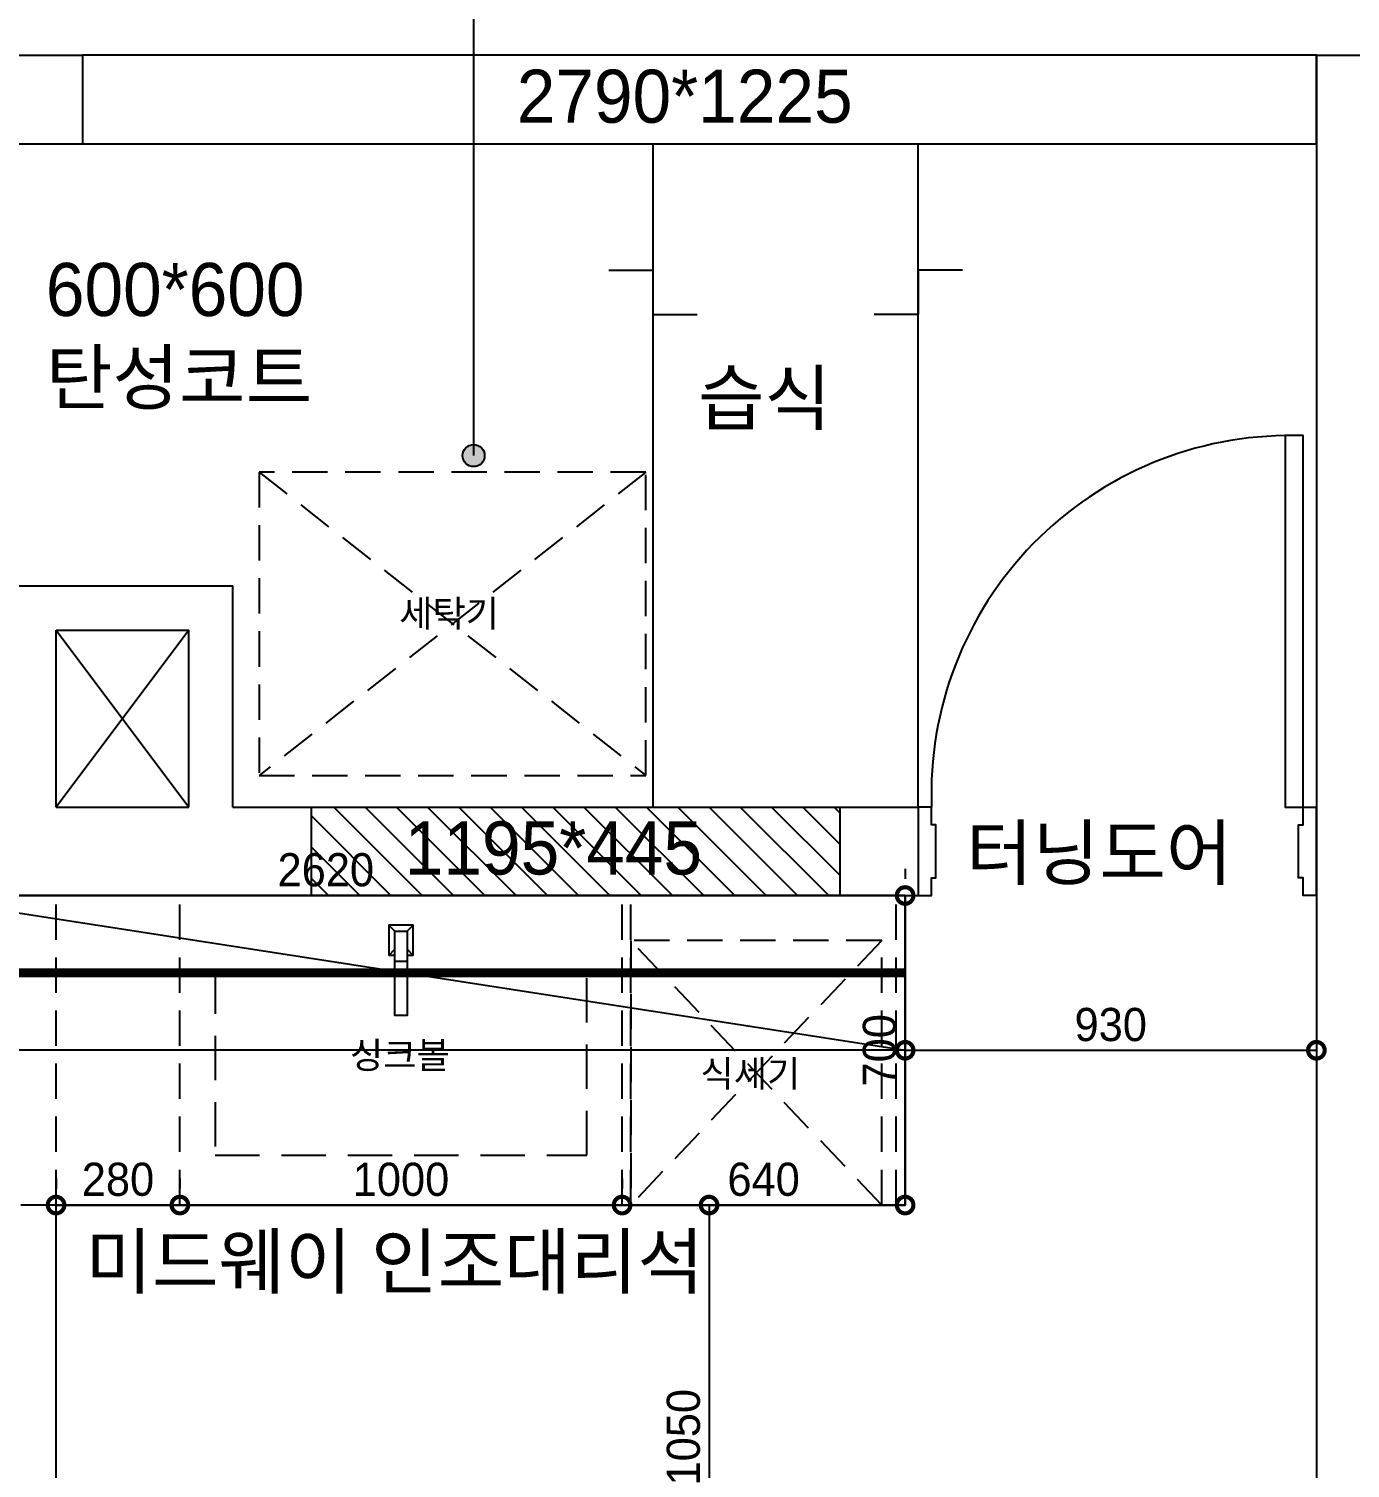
# Model space of a CAD drawing. Header units: inches. Extents: x -63256 to 33689, y -34490 to 100230.
# Drawn here: x -23525 to -20537, y 10399 to 13654 of the extents above; entities that cross this region are included whole.
import ezdxf

# ---------------------------------------------------------------- set-up
doc = ezdxf.new("R2010")
doc.units = ezdxf.units.IN
doc.header["$LTSCALE"] = 100
doc.header["$MEASUREMENT"] = 0
for name, pattern in [('DASHEDX2', [1.5, 1, -0.5]), ('DH-HID2', [1.2, 0.8, -0.4]), ('HIDDEN', [0.375, 0.25, -0.125])]:
    doc.linetypes.add(name, pattern=pattern)
for name, color, linetype in [('0-ELC TEXT', 7, 'Continuous'), ('03-WAL NEW', 3, 'Continuous'), ('06-FUR', 6, 'Continuous'), ('07-DIM WAL', 5, 'Continuous'), ('3.기호.계단선', 30, 'Continuous'), ('C-WIN', 4, 'Continuous'), ('CEIL-LIGHT', 7, 'Continuous'), ('CO-DO-FR', 7, 'Continuous'), ('CO-DOOR', 8, 'Continuous'), ('FU-FURM', 251, 'DH-HID2'), ('fur', 6, 'Continuous'), ('Layer 1', 7, 'Continuous'), ('도면층2', 2, 'Continuous')]:
    doc.layers.add(name, color=color, linetype=linetype)
doc.styles.add('스타일1', font='')
doc.styles.add('코레일둥고', font='')
doc.styles.get('스타일1').set_extended_font_data('HYwulM')
doc.styles.get('코레일둥고').set_extended_font_data('Korail Round Gothic Medium')
doc.dimstyles.new('30', dxfattribs={"dimscale": 30, "dimtxt": 2.5, "dimasz": 2.5, "dimexe": 1.25, "dimexo": 2, "dimtad": 1, "dimdec": 0, "dimtxsty": '스타일1', "dimblk": 'DOTSMALL', "dimcen": 2.5, "dimclrd": 1, "dimclre": 1, "dimclrt": 2, "dimadec": 0, "dimazin": 0, "dimtfac": 1, "dimtix": 1, "dimtmove": 0, "dimatfit": 3, "dimldrblk": 'DOTSMALL', "dimfxl": 1.25, "dimarcsym": 0})

# ---------------------------------------------------------------- blocks, each defined once
blk = doc.blocks.new('vuidauseh')
at = {"color": 1}
for p, q in [((-50944.5, 12293.6), (-50644.5, 11893.6)), ((-50644.5, 12293.6), (-50944.5, 11893.6))]:
    blk.add_line(p, q, dxfattribs=at)
at = {"layer": 'C-WIN'}
for points in [[(-50884.5, 13393.6), (-48094.5, 13393.6), (-48094.5, 13593.6), (-50884.5, 13593.6)], [(-50367.2, 11893.6), (-49172.2, 11893.6), (-49172.2, 11693.6), (-50367.2, 11693.6)]]:
    blk.add_lwpolyline(points, close=True, dxfattribs=at)
at = {"layer": 'Layer 1'}
blk.add_line((-48994.8, 11893.6), (-48994.8, 13393.6), dxfattribs=at)
at = {"layer": '도면층2'}
for p, q in [((-51744.5, 13593.6), (-50884.5, 13593.6)), ((-50884.5, 13593.6), (-50884.5, 13393.6)), ((-48094.5, 13593.6), (-48094.5, 8763.6)), ((-48094.5, 13593.6), (-47894.5, 13593.6)), ((-51594.5, 13393.6), (-50884.5, 13393.6)), ((-51594.5, 12393.6), (-50544.5, 12393.6)), ((-50544.5, 11893.6), (-50544.5, 12393.6)), ((-50944.5, 11893.6), (-50944.5, 12293.6)), ((-50944.5, 12293.6), (-50644.5, 12293.6)), ((-50644.5, 11893.6), (-50644.5, 12293.6)), ((-50944.5, 11893.6), (-50644.5, 11893.6)), ((-50544.5, 11893.6), (-50367.2, 11893.6)), ((-49172.2, 11893.6), (-48994.8, 11893.6)), ((-48994.8, 11893.6), (-48994.8, 11693.6)), ((-51644.5, 11693.6), (-50367.2, 11693.6)), ((-49172.2, 11693.6), (-48994.8, 11693.6))]:
    blk.add_line(p, q, dxfattribs=at)
for points in [[(-50367.2, 11693.6), (-50367.2, 11893.6)], [(-49172.2, 11893.6), (-49172.2, 11693.6)]]:
    blk.add_lwpolyline(points, dxfattribs=at)
at = {"layer": '0-ELC TEXT', "style": '코레일둥고'}
for s, p in [('2790*1225', (-49902.7, 13441.1)), ('1195*445', (-50155.9, 11741.1))]:
    blk.add_text(s, height=120, dxfattribs=at).set_placement(p)
blk = doc.blocks.new('_DOTSMALL')
at = {"color": 0, "linetype": 'ByBlock', "const_width": 0.5}
blk.add_lwpolyline([(-0.0625, 0, 1), (0.0625, 0, 1)], format="xyb", close=True, dxfattribs=at)
blk = doc.blocks.new('*D75')
at = {"layer": '07-DIM WAL', "color": 1, "lineweight": -2, "transparency": 16777216}
for p, q in [((-21603.2, 11693.6), (-21580.7, 11693.6)), ((-21543.2, 11693.6), (-21543.2, 10993.6)), ((-21603.2, 10993.6), (-21580.7, 10993.6))]:
    blk.add_line(p, q, dxfattribs=at)
at = {"layer": 'Defpoints', "color": 0, "transparency": 16777216}
for p in [(-21543.2, 11693.6), (-21543.2, 10993.6), (-21543.2, 10993.6)]:
    blk.add_point(p, dxfattribs=at)
at = {"layer": '07-DIM WAL', "color": 1, "lineweight": -2, "transparency": 16777216, "xscale": 75, "yscale": 75, "zscale": 75}
for p, rotation in [((-21543.2, 11693.6), 90), ((-21543.2, 10993.6), 270)]:
    blk.add_blockref('_DOTSMALL', p, dxfattribs=dict(at, rotation=rotation))
at = {"layer": '07-DIM WAL', "color": 2, "transparency": 16777216, "insert": (-21600.9, 11343.6), "char_height": 75, "attachment_point": 5, "rotation": 90, "style": '스타일1'}
blk.add_mtext('700', dxfattribs=at)
blk = doc.blocks.new('*D87')
at = {"layer": '07-DIM WAL', "color": 1, "lineweight": -2, "transparency": 16777216}
for p, q in [((-22046.5, 10993.6), (-22024, 10993.6)), ((-21986.5, 10993.6), (-21986.5, 9943.6)), ((-22046.5, 9943.6), (-22024, 9943.6))]:
    blk.add_line(p, q, dxfattribs=at)
at = {"layer": 'Defpoints', "color": 0, "transparency": 16777216}
for p in [(-21986.5, 10993.6), (-21986.5, 9943.6), (-21986.5, 9943.6)]:
    blk.add_point(p, dxfattribs=at)
at = {"layer": '07-DIM WAL', "color": 1, "lineweight": -2, "transparency": 16777216, "xscale": 75, "yscale": 75, "zscale": 75}
for p, rotation in [((-21986.5, 10993.6), 90), ((-21986.5, 9943.6), 270)]:
    blk.add_blockref('_DOTSMALL', p, dxfattribs=dict(at, rotation=rotation))
at = {"layer": '07-DIM WAL', "color": 2, "transparency": 16777216, "insert": (-22044.2, 10468.6), "char_height": 75, "attachment_point": 5, "rotation": 90, "style": '스타일1'}
blk.add_mtext('1050', dxfattribs=at)
blk = doc.blocks.new('*D105')
at = {"layer": '07-DIM WAL', "color": 1, "lineweight": -2, "transparency": 16777216}
for p, q in [((-24163.2, 11753.6), (-24163.2, 11731.1)), ((-21543.2, 11753.6), (-21543.2, 11731.1)), ((-24163.2, 11693.6), (-21543.2, 11693.6))]:
    blk.add_line(p, q, dxfattribs=at)
at = {"layer": 'Defpoints', "color": 0, "transparency": 16777216}
for p in [(-24163.2, 11693.6), (-21543.2, 11693.6), (-21543.2, 11693.6)]:
    blk.add_point(p, dxfattribs=at)
at = {"layer": '07-DIM WAL', "color": 1, "lineweight": -2, "transparency": 16777216, "xscale": 75, "yscale": 75, "zscale": 75, "rotation": 180}
blk.add_blockref('_DOTSMALL', (-24163.2, 11693.6), dxfattribs=at)
at = {"layer": '07-DIM WAL', "color": 1, "lineweight": -2, "transparency": 16777216, "xscale": 75, "yscale": 75, "zscale": 75}
blk.add_blockref('_DOTSMALL', (-21543.2, 11693.6), dxfattribs=at)
at = {"layer": '07-DIM WAL', "color": 2, "transparency": 16777216, "insert": (-22853.2, 11751.4), "char_height": 75, "attachment_point": 5, "style": '스타일1'}
blk.add_mtext('2620', dxfattribs=at)
blk = doc.blocks.new('*D106')
at = {"layer": '07-DIM WAL', "color": 1, "lineweight": -2, "transparency": 16777216}
for p, q in [((-22183.2, 11053.6), (-22183.2, 11031.1)), ((-21543.2, 11053.6), (-21543.2, 11031.1)), ((-21543.2, 10993.6), (-22183.2, 10993.6))]:
    blk.add_line(p, q, dxfattribs=at)
at = {"layer": 'Defpoints', "color": 0, "transparency": 16777216}
for p in [(-22183.2, 10993.6), (-22183.2, 10993.6), (-21543.2, 10993.6)]:
    blk.add_point(p, dxfattribs=at)
at = {"layer": '07-DIM WAL', "color": 1, "lineweight": -2, "transparency": 16777216, "xscale": 75, "yscale": 75, "zscale": 75, "rotation": 180}
blk.add_blockref('_DOTSMALL', (-22183.2, 10993.6), dxfattribs=at)
at = {"layer": '07-DIM WAL', "color": 1, "lineweight": -2, "transparency": 16777216, "xscale": 75, "yscale": 75, "zscale": 75}
blk.add_blockref('_DOTSMALL', (-21543.2, 10993.6), dxfattribs=at)
at = {"layer": '07-DIM WAL', "color": 2, "transparency": 16777216, "insert": (-21863.2, 11051.4), "char_height": 75, "attachment_point": 5, "style": '스타일1'}
blk.add_mtext('640', dxfattribs=at)
blk = doc.blocks.new('*D107')
at = {"layer": '07-DIM WAL', "color": 1, "lineweight": -2, "transparency": 16777216}
for p, q in [((-23183.2, 11053.6), (-23183.2, 11031.1)), ((-22183.2, 11053.6), (-22183.2, 11031.1)), ((-22183.2, 10993.6), (-23183.2, 10993.6))]:
    blk.add_line(p, q, dxfattribs=at)
at = {"layer": 'Defpoints', "color": 0, "transparency": 16777216}
for p in [(-23183.2, 10993.6), (-23183.2, 10993.6), (-22183.2, 10993.6)]:
    blk.add_point(p, dxfattribs=at)
at = {"layer": '07-DIM WAL', "color": 1, "lineweight": -2, "transparency": 16777216, "xscale": 75, "yscale": 75, "zscale": 75, "rotation": 180}
blk.add_blockref('_DOTSMALL', (-23183.2, 10993.6), dxfattribs=at)
at = {"layer": '07-DIM WAL', "color": 1, "lineweight": -2, "transparency": 16777216, "xscale": 75, "yscale": 75, "zscale": 75}
blk.add_blockref('_DOTSMALL', (-22183.2, 10993.6), dxfattribs=at)
at = {"layer": '07-DIM WAL', "color": 2, "transparency": 16777216, "insert": (-22683.2, 11051.3), "char_height": 75, "attachment_point": 5, "style": '스타일1'}
blk.add_mtext('1000', dxfattribs=at)
blk = doc.blocks.new('*D108')
at = {"layer": '07-DIM WAL', "color": 1, "lineweight": -2, "transparency": 16777216}
for p, q in [((-23463.2, 11053.6), (-23463.2, 11031.1)), ((-23183.2, 11053.6), (-23183.2, 11031.1)), ((-23183.2, 10993.6), (-23463.2, 10993.6))]:
    blk.add_line(p, q, dxfattribs=at)
at = {"layer": 'Defpoints', "color": 0, "transparency": 16777216}
for p in [(-23463.2, 10993.6), (-23463.2, 10993.6), (-23183.2, 10993.6)]:
    blk.add_point(p, dxfattribs=at)
at = {"layer": '07-DIM WAL', "color": 1, "lineweight": -2, "transparency": 16777216, "xscale": 75, "yscale": 75, "zscale": 75, "rotation": 180}
blk.add_blockref('_DOTSMALL', (-23463.2, 10993.6), dxfattribs=at)
at = {"layer": '07-DIM WAL', "color": 1, "lineweight": -2, "transparency": 16777216, "xscale": 75, "yscale": 75, "zscale": 75}
blk.add_blockref('_DOTSMALL', (-23183.2, 10993.6), dxfattribs=at)
at = {"layer": '07-DIM WAL', "color": 2, "transparency": 16777216, "insert": (-23323.2, 11051.4), "char_height": 75, "attachment_point": 5, "style": '스타일1'}
blk.add_mtext('280', dxfattribs=at)
blk = doc.blocks.new('*D109')
at = {"layer": '07-DIM WAL', "color": 1, "lineweight": -2, "transparency": 16777216}
for p, q in [((-21543.2, 11403.6), (-21543.2, 11381.1)), ((-20613.2, 11403.6), (-20613.2, 11381.1)), ((-21543.2, 11343.6), (-20613.2, 11343.6))]:
    blk.add_line(p, q, dxfattribs=at)
at = {"layer": 'Defpoints', "color": 0, "transparency": 16777216}
for p in [(-21543.2, 11343.6), (-20613.2, 11343.6), (-20613.2, 11343.6)]:
    blk.add_point(p, dxfattribs=at)
at = {"layer": '07-DIM WAL', "color": 1, "lineweight": -2, "transparency": 16777216, "xscale": 75, "yscale": 75, "zscale": 75, "rotation": 180}
blk.add_blockref('_DOTSMALL', (-21543.2, 11343.6), dxfattribs=at)
at = {"layer": '07-DIM WAL', "color": 1, "lineweight": -2, "transparency": 16777216, "xscale": 75, "yscale": 75, "zscale": 75}
blk.add_blockref('_DOTSMALL', (-20613.2, 11343.6), dxfattribs=at)
at = {"layer": '07-DIM WAL', "color": 2, "transparency": 16777216, "insert": (-21078.2, 11401.4), "char_height": 75, "attachment_point": 5, "style": '스타일1'}
blk.add_mtext('930', dxfattribs=at)

msp = doc.modelspace()

# ---------------------------------------------------------------- hatches: boundary and pattern name
at = {"layer": '0-ELC TEXT'}
h = msp.add_hatch(color=256, dxfattribs=at)
h.dxf.hatch_style = 1
edge = h.paths.add_edge_path()
edge.add_arc((-22519, 12688.4), 25, -180, 180, ccw=False)
at = {"layer": '03-WAL NEW'}
h = msp.add_hatch(dxfattribs=at)
h.set_pattern_fill('_USER', color=256, scale=50, angle=135, pattern_type=0)
h.set_pattern_definition([(135, (72584.06, -222330.68), (-35.355339, -35.355339), [])])
h.paths.add_polyline_path([(-22885.8, 11893.6), (-21690.8, 11893.6), (-21690.8, 11693.6), (-22885.8, 11693.6)])

# ---------------------------------------------------------------- linework, layer by layer
at = {"layer": '0-ELC TEXT'}
msp.add_line((-22519, 14197.5), (-22519, 12688.4), dxfattribs=at)
msp.add_circle((-22519, 12688.4), 25, dxfattribs=at)
at = {"layer": '03-WAL NEW'}
msp.add_lwpolyline([(-22885.8, 11893.6), (-21690.8, 11893.6), (-21690.8, 11693.6), (-22885.8, 11693.6)], close=True, dxfattribs=at)
at = {"layer": '06-FUR'}
for points in [[(-24163.2, 8813.6), (-23463.2, 8813.6), (-23463.2, 10993.6), (-21543.2, 10993.6), (-21543.2, 11693.6), (-24163.2, 11693.6), (-24163.2, 8813.6)], [(-23803.2, 11693.6), (-21543.2, 11343.6), (-23803.2, 11343.6)]]:
    msp.add_lwpolyline(points, dxfattribs=at)
at = {"layer": '06-FUR', "color": 7, "linetype": 'DASHEDX2'}
msp.add_lwpolyline([(-23103.2, 11106.4), (-22263.2, 11106.4), (-22263.2, 11526.4), (-23103.2, 11526.4)], close=True, dxfattribs=at)
at = {"layer": '3.기호.계단선'}
msp.add_line((-22113.4, 13393.6), (-22113.4, 11893.6), dxfattribs=at)
for points in [[(-22213.4, 13107.6), (-22113.4, 13107.6), (-22113.4, 13007.6), (-22013.4, 13007.6)], [(-21413.4, 13107.6), (-21513.4, 13107.6), (-21513.4, 13007.6), (-21613.4, 13007.6)]]:
    msp.add_lwpolyline(points, dxfattribs=at)
at = {"layer": 'CEIL-LIGHT', "color": 10, "linetype": 'HIDDEN', "const_width": 20}
msp.add_lwpolyline([(-23983.2, 9463.6), (-23983.2, 11518.6), (-21543.2, 11518.6)], dxfattribs=at)
at = {"layer": 'CO-DO-FR'}
for points in [[(-21513.4, 11893.6), (-21513.4, 11693.6), (-21483.4, 11693.6), (-21483.4, 11733.6), (-21473.4, 11733.6), (-21473.4, 11853.6), (-21483.4, 11853.6), (-21483.4, 11893.6), (-21513.4, 11893.6)], [(-20613.4, 11893.6), (-20613.4, 11693.6), (-20643.4, 11693.6), (-20643.4, 11733.6), (-20653.4, 11733.6), (-20653.4, 11853.6), (-20643.4, 11853.6), (-20643.4, 11893.6), (-20613.4, 11893.6)]]:
    msp.add_lwpolyline(points, close=True, dxfattribs=at)
at = {"layer": 'CO-DOOR'}
msp.add_lwpolyline([(-20683.4, 12733.6), (-20683.4, 11893.6), (-20643.4, 11893.6), (-20643.4, 12733.6)], close=True, dxfattribs=at)
msp.add_arc((-20673.4, 11923.1), 810.5, 89.2931, 182.0875, dxfattribs=at)
at = {"layer": 'FU-FURM'}
for p, q in [((-23004.2, 12651.1), (-22129.2, 11965.1)), ((-22129.2, 12651.1), (-23004.2, 11965.1)), ((-23463.2, 10993.6), (-23463.2, 11693.6)), ((-23183.2, 10993.6), (-23183.2, 11693.6)), ((-22183.2, 10993.6), (-22183.2, 11693.6)), ((-22163.2, 10993.6), (-22163.2, 11693.6)), ((-21563.2, 10993.6), (-21563.2, 11693.6)), ((-21596.2, 10993.6), (-22163.2, 11591.6)), ((-21596.2, 11591.6), (-22163.2, 10993.6)), ((-23463.2, 10993.6), (-24163.2, 10993.6))]:
    msp.add_line(p, q, dxfattribs=at)
for points in [[(-23004.2, 12651.1), (-23004.2, 11965.1), (-22129.2, 11965.1), (-22129.2, 12651.1)], [(-22163.2, 11591.6), (-22163.2, 10993.6), (-21596.2, 10993.6), (-21596.2, 11591.6)]]:
    msp.add_lwpolyline(points, close=True, dxfattribs=at)
at = {"layer": 'fur'}
for p, q in [((-22696.8, 11612.7), (-22710.4, 11626.4)), ((-22669.6, 11612.7), (-22655.9, 11626.4)), ((-22710.4, 11558.2), (-22696.8, 11571.9)), ((-22696.8, 11558.2), (-22710.4, 11558.2)), ((-22669.6, 11571.9), (-22655.9, 11558.2)), ((-22655.9, 11558.2), (-22669.6, 11558.2)), ((-22669.6, 11544.5), (-22696.8, 11544.5))]:
    msp.add_line(p, q, dxfattribs=at)
msp.add_lwpolyline([(-22655.9, 11558.2), (-22655.9, 11626.4), (-22710.4, 11626.4), (-22710.4, 11558.2)], dxfattribs=at)
msp.add_lwpolyline([(-22669.6, 11612.7), (-22669.6, 11421.9), (-22696.8, 11421.9), (-22696.8, 11612.7)], close=True, dxfattribs=at)

# ---------------------------------------------------------------- block references
msp.add_blockref('vuidauseh', (27481.3, 0))

# ---------------------------------------------------------------- texts
at = {"layer": '0-ELC TEXT', "style": '코레일둥고'}
for s, height, p in [('600*600', 120, (-23486.3, 13004.1)), ('탄성코트', 120, (-23486.3, 12805.2)), ('습식', 120, (-22011.7, 12758.9)), ('세탁기', 60, (-22687.3, 12301.4)), ('터닝도어', 120, (-21405.2, 11730.3)), ('싱크볼', 60, (-22798.8, 11302.5)), ('미드웨이 인조대리석', 120, (-23397, 10806.1))]:
    msp.add_text(s, height=height, dxfattribs=at).set_placement(p)
at = {"layer": 'FU-FURM', "style": '코레일둥고'}
msp.add_text('식세기', height=60, dxfattribs=at).set_placement((-22006, 11260.8))

# ---------------------------------------------------------------- dimensions: what is measured, and where the dimension line sits
at = {"layer": '07-DIM WAL'}
for base, p1, p2, picture, middle in [((-21543.2, 11693.6), (-24163.2, 11693.6), (-21543.2, 11693.6), '*D105', (-22853.2, 11751.4)), ((-20613.2, 11343.6), (-21543.2, 11343.6), (-20613.2, 11343.6), '*D109', (-21078.2, 11401.4)), ((-23463.2, 10993.6), (-23183.2, 10993.6), (-23463.2, 10993.6), '*D108', (-23323.2, 11051.4)), ((-23183.2, 10993.6), (-22183.2, 10993.6), (-23183.2, 10993.6), '*D107', (-22683.2, 11051.3)), ((-22183.2, 10993.6), (-21543.2, 10993.6), (-22183.2, 10993.6), '*D106', (-21863.2, 11051.4))]:
    dim = msp.add_linear_dim(base=base, p1=p1, p2=p2, dimstyle='30', dxfattribs=at)
    dim.commit()
    dim.dimension.update_dxf_attribs({"geometry": picture, "text_midpoint": middle})
for base, p1, p2, picture, middle in [((-21543.2, 10993.6), (-21543.2, 11693.6), (-21543.2, 10993.6), '*D75', (-21600.9, 11343.6)), ((-21986.5, 9943.6), (-21986.5, 10993.6), (-21986.5, 9943.6), '*D87', (-22044.2, 10468.6))]:
    dim = msp.add_linear_dim(base=base, p1=p1, p2=p2, angle=90, dimstyle='30', dxfattribs=at)
    dim.commit()
    dim.dimension.update_dxf_attribs({"geometry": picture, "text_midpoint": middle})

doc.saveas('drawing.dxf')
